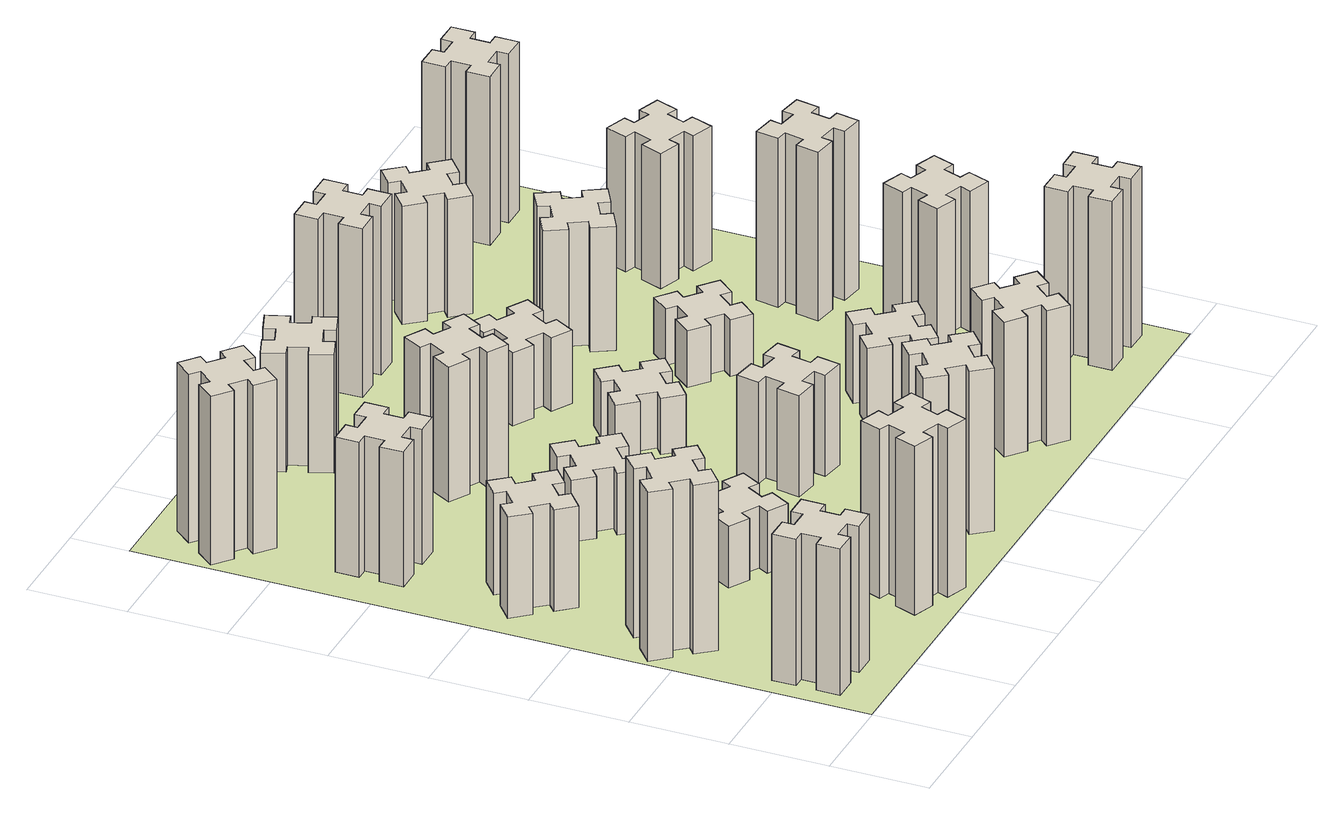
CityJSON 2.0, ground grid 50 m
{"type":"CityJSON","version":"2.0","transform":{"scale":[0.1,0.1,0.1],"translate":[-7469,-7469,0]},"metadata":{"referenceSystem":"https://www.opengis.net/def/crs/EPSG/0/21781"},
"CityObjects":{
"building1":{"type":"Building","attributes":{"class":"1000","function":"1000","usage":"1000","yearOfConstruction":2016,"roofType":"1000","measuredHeight":78,"storeysAboveGround":30,"storeysBelowGround":0},"geometry":[{"type":"Solid","lod":"1","boundaries":[[[[0,1,2,3,4,5,6,7,8,9,10,11,12,13,14,15,16,17,18,19]],[[17,16,20,21]],[[16,15,22,20]],[[15,14,23,22]],[[14,13,24,23]],[[13,12,25,24]],[[12,11,26,25]],[[11,10,27,26]],[[10,9,28,27]],[[9,8,29,28]],[[8,7,30,29]],[[7,6,31,30]],[[6,5,32,31]],[[5,4,33,32]],[[4,3,34,33]],[[3,2,35,34]],[[2,1,36,35]],[[1,0,37,36]],[[0,19,38,37]],[[19,18,39,38]],[[18,17,21,39]],[[24,25,26,27,28,29,30,31,32,33,34,35,36,37,38,39,21,20,22,23]]]]}]},
"building2":{"type":"Building","attributes":{"class":"1000","function":"1000","usage":"1000","yearOfConstruction":2016,"roofType":"1000","measuredHeight":90,"storeysAboveGround":30,"storeysBelowGround":0},"geometry":[{"type":"Solid","lod":"1","boundaries":[[[[40,41,42,43,44,45,46,47,48,49,50,51,52,53,54,55,56,57,58,59]],[[57,56,60,61]],[[56,55,62,60]],[[55,54,63,62]],[[54,53,64,63]],[[53,52,65,64]],[[52,51,66,65]],[[51,50,67,66]],[[50,49,68,67]],[[49,48,69,68]],[[48,47,70,69]],[[47,46,71,70]],[[46,45,72,71]],[[45,44,73,72]],[[44,43,74,73]],[[43,42,75,74]],[[42,41,76,75]],[[41,40,77,76]],[[40,59,78,77]],[[59,58,79,78]],[[58,57,61,79]],[[64,65,66,67,68,69,70,71,72,73,74,75,76,77,78,79,61,60,62,63]]]]}]},
"building3":{"type":"Building","attributes":{"class":"1000","function":"1000","usage":"1000","yearOfConstruction":2016,"roofType":"1000","measuredHeight":54,"storeysAboveGround":30,"storeysBelowGround":0},"geometry":[{"type":"Solid","lod":"1","boundaries":[[[[80,81,82,83,84,85,86,87,88,89,90,91,92,93,94,95,96,97,98,99]],[[97,96,100,101]],[[96,95,102,100]],[[95,94,103,102]],[[94,93,104,103]],[[93,92,105,104]],[[92,91,106,105]],[[91,90,107,106]],[[90,89,108,107]],[[89,88,109,108]],[[88,87,110,109]],[[87,86,111,110]],[[86,85,112,111]],[[85,84,113,112]],[[84,83,114,113]],[[83,82,115,114]],[[82,81,116,115]],[[81,80,117,116]],[[80,99,118,117]],[[99,98,119,118]],[[98,97,101,119]],[[104,105,106,107,108,109,110,111,112,113,114,115,116,117,118,119,101,100,102,103]]]]}]},
"building4":{"type":"Building","attributes":{"class":"1000","function":"1000","usage":"1000","yearOfConstruction":2016,"roofType":"1000","measuredHeight":72,"storeysAboveGround":30,"storeysBelowGround":0},"geometry":[{"type":"Solid","lod":"1","boundaries":[[[[120,121,122,123,124,125,126,127,128,129,130,131,132,133,134,135,136,137,138,139]],[[137,136,140,141]],[[136,135,142,140]],[[135,134,143,142]],[[134,133,144,143]],[[133,132,145,144]],[[132,131,146,145]],[[131,130,147,146]],[[130,129,148,147]],[[129,128,149,148]],[[128,127,150,149]],[[127,126,151,150]],[[126,125,152,151]],[[125,124,153,152]],[[124,123,154,153]],[[123,122,155,154]],[[122,121,156,155]],[[121,120,157,156]],[[120,139,158,157]],[[139,138,159,158]],[[138,137,141,159]],[[144,145,146,147,148,149,150,151,152,153,154,155,156,157,158,159,141,140,142,143]]]]}]},
"building5":{"type":"Building","attributes":{"class":"1000","function":"1000","usage":"1000","yearOfConstruction":2016,"roofType":"1000","measuredHeight":90,"storeysAboveGround":30,"storeysBelowGround":0},"geometry":[{"type":"Solid","lod":"1","boundaries":[[[[160,161,162,163,164,165,166,167,168,169,170,171,172,173,174,175,176,177,178,179]],[[177,176,180,181]],[[176,175,182,180]],[[175,174,183,182]],[[174,173,184,183]],[[173,172,185,184]],[[172,171,186,185]],[[171,170,187,186]],[[170,169,188,187]],[[169,168,189,188]],[[168,167,190,189]],[[167,166,191,190]],[[166,165,192,191]],[[165,164,193,192]],[[164,163,194,193]],[[163,162,195,194]],[[162,161,196,195]],[[161,160,197,196]],[[160,179,198,197]],[[179,178,199,198]],[[178,177,181,199]],[[184,185,186,187,188,189,190,191,192,193,194,195,196,197,198,199,181,180,182,183]]]]}]},
"building6":{"type":"Building","attributes":{"class":"1000","function":"1000","usage":"1000","yearOfConstruction":2016,"roofType":"1000","measuredHeight":90,"storeysAboveGround":30,"storeysBelowGround":0},"geometry":[{"type":"Solid","lod":"1","boundaries":[[[[200,201,202,203,204,205,206,207,208,209,210,211,212,213,214,215,216,217,218,219]],[[217,216,220,221]],[[216,215,222,220]],[[215,214,223,222]],[[214,213,224,223]],[[213,212,225,224]],[[212,211,226,225]],[[211,210,227,226]],[[210,209,228,227]],[[209,208,229,228]],[[208,207,230,229]],[[207,206,231,230]],[[206,205,232,231]],[[205,204,233,232]],[[204,203,234,233]],[[203,202,235,234]],[[202,201,236,235]],[[201,200,237,236]],[[200,219,238,237]],[[219,218,239,238]],[[218,217,221,239]],[[224,225,226,227,228,229,230,231,232,233,234,235,236,237,238,239,221,220,222,223]]]]}]},
"building7":{"type":"Building","attributes":{"class":"1000","function":"1000","usage":"1000","yearOfConstruction":2016,"roofType":"1000","measuredHeight":33,"storeysAboveGround":30,"storeysBelowGround":0},"geometry":[{"type":"Solid","lod":"1","boundaries":[[[[240,241,242,243,244,245,246,247,248,249,250,251,252,253,254,255,256,257,258,259]],[[257,256,260,261]],[[256,255,262,260]],[[255,254,263,262]],[[254,253,264,263]],[[253,252,265,264]],[[252,251,266,265]],[[251,250,267,266]],[[250,249,268,267]],[[249,248,269,268]],[[248,247,270,269]],[[247,246,271,270]],[[246,245,272,271]],[[245,244,273,272]],[[244,243,274,273]],[[243,242,275,274]],[[242,241,276,275]],[[241,240,277,276]],[[240,259,278,277]],[[259,258,279,278]],[[258,257,261,279]],[[264,265,266,267,268,269,270,271,272,273,274,275,276,277,278,279,261,260,262,263]]]]}]},
"building8":{"type":"Building","attributes":{"class":"1000","function":"1000","usage":"1000","yearOfConstruction":2016,"roofType":"1000","measuredHeight":33,"storeysAboveGround":30,"storeysBelowGround":0},"geometry":[{"type":"Solid","lod":"1","boundaries":[[[[280,281,282,283,284,285,286,287,288,289,290,291,292,293,294,295,296,297,298,299]],[[297,296,300,301]],[[296,295,302,300]],[[295,294,303,302]],[[294,293,304,303]],[[293,292,305,304]],[[292,291,306,305]],[[291,290,307,306]],[[290,289,308,307]],[[289,288,309,308]],[[288,287,310,309]],[[287,286,311,310]],[[286,285,312,311]],[[285,284,313,312]],[[284,283,314,313]],[[283,282,315,314]],[[282,281,316,315]],[[281,280,317,316]],[[280,299,318,317]],[[299,298,319,318]],[[298,297,301,319]],[[304,305,306,307,308,309,310,311,312,313,314,315,316,317,318,319,301,300,302,303]]]]}]},
"building9":{"type":"Building","attributes":{"class":"1000","function":"1000","usage":"1000","yearOfConstruction":2016,"roofType":"1000","measuredHeight":87,"storeysAboveGround":30,"storeysBelowGround":0},"geometry":[{"type":"Solid","lod":"1","boundaries":[[[[320,321,322,323,324,325,326,327,328,329,330,331,332,333,334,335,336,337,338,339]],[[337,336,340,341]],[[336,335,342,340]],[[335,334,343,342]],[[334,333,344,343]],[[333,332,345,344]],[[332,331,346,345]],[[331,330,347,346]],[[330,329,348,347]],[[329,328,349,348]],[[328,327,350,349]],[[327,326,351,350]],[[326,325,352,351]],[[325,324,353,352]],[[324,323,354,353]],[[323,322,355,354]],[[322,321,356,355]],[[321,320,357,356]],[[320,339,358,357]],[[339,338,359,358]],[[338,337,341,359]],[[344,345,346,347,348,349,350,351,352,353,354,355,356,357,358,359,341,340,342,343]]]]}]},
"building10":{"type":"Building","attributes":{"class":"1000","function":"1000","usage":"1000","yearOfConstruction":2016,"roofType":"1000","measuredHeight":72,"storeysAboveGround":30,"storeysBelowGround":0},"geometry":[{"type":"Solid","lod":"1","boundaries":[[[[360,361,362,363,364,365,366,367,368,369,370,371,372,373,374,375,376,377,378,379]],[[377,376,380,381]],[[376,375,382,380]],[[375,374,383,382]],[[374,373,384,383]],[[373,372,385,384]],[[372,371,386,385]],[[371,370,387,386]],[[370,369,388,387]],[[369,368,389,388]],[[368,367,390,389]],[[367,366,391,390]],[[366,365,392,391]],[[365,364,393,392]],[[364,363,394,393]],[[363,362,395,394]],[[362,361,396,395]],[[361,360,397,396]],[[360,379,398,397]],[[379,378,399,398]],[[378,377,381,399]],[[384,385,386,387,388,389,390,391,392,393,394,395,396,397,398,399,381,380,382,383]]]]}]},
"building11":{"type":"Building","attributes":{"class":"1000","function":"1000","usage":"1000","yearOfConstruction":2016,"roofType":"1000","measuredHeight":63,"storeysAboveGround":30,"storeysBelowGround":0},"geometry":[{"type":"Solid","lod":"1","boundaries":[[[[400,401,402,403,404,405,406,407,408,409,410,411,412,413,414,415,416,417,418,419]],[[417,416,420,421]],[[416,415,422,420]],[[415,414,423,422]],[[414,413,424,423]],[[413,412,425,424]],[[412,411,426,425]],[[411,410,427,426]],[[410,409,428,427]],[[409,408,429,428]],[[408,407,430,429]],[[407,406,431,430]],[[406,405,432,431]],[[405,404,433,432]],[[404,403,434,433]],[[403,402,435,434]],[[402,401,436,435]],[[401,400,437,436]],[[400,419,438,437]],[[419,418,439,438]],[[418,417,421,439]],[[424,425,426,427,428,429,430,431,432,433,434,435,436,437,438,439,421,420,422,423]]]]}]},
"building12":{"type":"Building","attributes":{"class":"1000","function":"1000","usage":"1000","yearOfConstruction":2016,"roofType":"1000","measuredHeight":54,"storeysAboveGround":30,"storeysBelowGround":0},"geometry":[{"type":"Solid","lod":"1","boundaries":[[[[440,441,442,443,444,445,446,447,448,449,450,451,452,453,454,455,456,457,458,459]],[[457,456,460,461]],[[456,455,462,460]],[[455,454,463,462]],[[454,453,464,463]],[[453,452,465,464]],[[452,451,466,465]],[[451,450,467,466]],[[450,449,468,467]],[[449,448,469,468]],[[448,447,470,469]],[[447,446,471,470]],[[446,445,472,471]],[[445,444,473,472]],[[444,443,474,473]],[[443,442,475,474]],[[442,441,476,475]],[[441,440,477,476]],[[440,459,478,477]],[[459,458,479,478]],[[458,457,461,479]],[[464,465,466,467,468,469,470,471,472,473,474,475,476,477,478,479,461,460,462,463]]]]}]},
"building13":{"type":"Building","attributes":{"class":"1000","function":"1000","usage":"1000","yearOfConstruction":2016,"roofType":"1000","measuredHeight":30,"storeysAboveGround":30,"storeysBelowGround":0},"geometry":[{"type":"Solid","lod":"1","boundaries":[[[[480,481,482,483,484,485,486,487,488,489,490,491,492,493,494,495,496,497,498,499]],[[497,496,500,501]],[[496,495,502,500]],[[495,494,503,502]],[[494,493,504,503]],[[493,492,505,504]],[[492,491,506,505]],[[491,490,507,506]],[[490,489,508,507]],[[489,488,509,508]],[[488,487,510,509]],[[487,486,511,510]],[[486,485,512,511]],[[485,484,513,512]],[[484,483,514,513]],[[483,482,515,514]],[[482,481,516,515]],[[481,480,517,516]],[[480,499,518,517]],[[499,498,519,518]],[[498,497,501,519]],[[504,505,506,507,508,509,510,511,512,513,514,515,516,517,518,519,501,500,502,503]]]]}]},
"building14":{"type":"Building","attributes":{"class":"1000","function":"1000","usage":"1000","yearOfConstruction":2016,"roofType":"1000","measuredHeight":72,"storeysAboveGround":30,"storeysBelowGround":0},"geometry":[{"type":"Solid","lod":"1","boundaries":[[[[520,521,522,523,524,525,526,527,528,529,530,531,532,533,534,535,536,537,538,539]],[[537,536,540,541]],[[536,535,542,540]],[[535,534,543,542]],[[534,533,544,543]],[[533,532,545,544]],[[532,531,546,545]],[[531,530,547,546]],[[530,529,548,547]],[[529,528,549,548]],[[528,527,550,549]],[[527,526,551,550]],[[526,525,552,551]],[[525,524,553,552]],[[524,523,554,553]],[[523,522,555,554]],[[522,521,556,555]],[[521,520,557,556]],[[520,539,558,557]],[[539,538,559,558]],[[538,537,541,559]],[[544,545,546,547,548,549,550,551,552,553,554,555,556,557,558,559,541,540,542,543]]]]}]},
"building15":{"type":"Building","attributes":{"class":"1000","function":"1000","usage":"1000","yearOfConstruction":2016,"roofType":"1000","measuredHeight":39,"storeysAboveGround":30,"storeysBelowGround":0},"geometry":[{"type":"Solid","lod":"1","boundaries":[[[[560,561,562,563,564,565,566,567,568,569,570,571,572,573,574,575,576,577,578,579]],[[577,576,580,581]],[[576,575,582,580]],[[575,574,583,582]],[[574,573,584,583]],[[573,572,585,584]],[[572,571,586,585]],[[571,570,587,586]],[[570,569,588,587]],[[569,568,589,588]],[[568,567,590,589]],[[567,566,591,590]],[[566,565,592,591]],[[565,564,593,592]],[[564,563,594,593]],[[563,562,595,594]],[[562,561,596,595]],[[561,560,597,596]],[[560,579,598,597]],[[579,578,599,598]],[[578,577,581,599]],[[584,585,586,587,588,589,590,591,592,593,594,595,596,597,598,599,581,580,582,583]]]]}]},
"building16":{"type":"Building","attributes":{"class":"1000","function":"1000","usage":"1000","yearOfConstruction":2016,"roofType":"1000","measuredHeight":90,"storeysAboveGround":30,"storeysBelowGround":0},"geometry":[{"type":"Solid","lod":"1","boundaries":[[[[600,601,602,603,604,605,606,607,608,609,610,611,612,613,614,615,616,617,618,619]],[[617,616,620,621]],[[616,615,622,620]],[[615,614,623,622]],[[614,613,624,623]],[[613,612,625,624]],[[612,611,626,625]],[[611,610,627,626]],[[610,609,628,627]],[[609,608,629,628]],[[608,607,630,629]],[[607,606,631,630]],[[606,605,632,631]],[[605,604,633,632]],[[604,603,634,633]],[[603,602,635,634]],[[602,601,636,635]],[[601,600,637,636]],[[600,619,638,637]],[[619,618,639,638]],[[618,617,621,639]],[[624,625,626,627,628,629,630,631,632,633,634,635,636,637,638,639,621,620,622,623]]]]}]},
"building17":{"type":"Building","attributes":{"class":"1000","function":"1000","usage":"1000","yearOfConstruction":2016,"roofType":"1000","measuredHeight":42,"storeysAboveGround":30,"storeysBelowGround":0},"geometry":[{"type":"Solid","lod":"1","boundaries":[[[[640,641,642,643,644,645,646,647,648,649,650,651,652,653,654,655,656,657,658,659]],[[657,656,660,661]],[[656,655,662,660]],[[655,654,663,662]],[[654,653,664,663]],[[653,652,665,664]],[[652,651,666,665]],[[651,650,667,666]],[[650,649,668,667]],[[649,648,669,668]],[[648,647,670,669]],[[647,646,671,670]],[[646,645,672,671]],[[645,644,673,672]],[[644,643,674,673]],[[643,642,675,674]],[[642,641,676,675]],[[641,640,677,676]],[[640,659,678,677]],[[659,658,679,678]],[[658,657,661,679]],[[664,665,666,667,668,669,670,671,672,673,674,675,676,677,678,679,661,660,662,663]]]]}]},
"building18":{"type":"Building","attributes":{"class":"1000","function":"1000","usage":"1000","yearOfConstruction":2016,"roofType":"1000","measuredHeight":30,"storeysAboveGround":30,"storeysBelowGround":0},"geometry":[{"type":"Solid","lod":"1","boundaries":[[[[680,681,682,683,684,685,686,687,688,689,690,691,692,693,694,695,696,697,698,699]],[[697,696,700,701]],[[696,695,702,700]],[[695,694,703,702]],[[694,693,704,703]],[[693,692,705,704]],[[692,691,706,705]],[[691,690,707,706]],[[690,689,708,707]],[[689,688,709,708]],[[688,687,710,709]],[[687,686,711,710]],[[686,685,712,711]],[[685,684,713,712]],[[684,683,714,713]],[[683,682,715,714]],[[682,681,716,715]],[[681,680,717,716]],[[680,699,718,717]],[[699,698,719,718]],[[698,697,701,719]],[[704,705,706,707,708,709,710,711,712,713,714,715,716,717,718,719,701,700,702,703]]]]}]},
"building19":{"type":"Building","attributes":{"class":"1000","function":"1000","usage":"1000","yearOfConstruction":2016,"roofType":"1000","measuredHeight":66,"storeysAboveGround":30,"storeysBelowGround":0},"geometry":[{"type":"Solid","lod":"1","boundaries":[[[[720,721,722,723,724,725,726,727,728,729,730,731,732,733,734,735,736,737,738,739]],[[737,736,740,741]],[[736,735,742,740]],[[735,734,743,742]],[[734,733,744,743]],[[733,732,745,744]],[[732,731,746,745]],[[731,730,747,746]],[[730,729,748,747]],[[729,728,749,748]],[[728,727,750,749]],[[727,726,751,750]],[[726,725,752,751]],[[725,724,753,752]],[[724,723,754,753]],[[723,722,755,754]],[[722,721,756,755]],[[721,720,757,756]],[[720,739,758,757]],[[739,738,759,758]],[[738,737,741,759]],[[744,745,746,747,748,749,750,751,752,753,754,755,756,757,758,759,741,740,742,743]]]]}]},
"building20":{"type":"Building","attributes":{"class":"1000","function":"1000","usage":"1000","yearOfConstruction":2016,"roofType":"1000","measuredHeight":90,"storeysAboveGround":30,"storeysBelowGround":0},"geometry":[{"type":"Solid","lod":"1","boundaries":[[[[760,761,762,763,764,765,766,767,768,769,770,771,772,773,774,775,776,777,778,779]],[[777,776,780,781]],[[776,775,782,780]],[[775,774,783,782]],[[774,773,784,783]],[[773,772,785,784]],[[772,771,786,785]],[[771,770,787,786]],[[770,769,788,787]],[[769,768,789,788]],[[768,767,790,789]],[[767,766,791,790]],[[766,765,792,791]],[[765,764,793,792]],[[764,763,794,793]],[[763,762,795,794]],[[762,761,796,795]],[[761,760,797,796]],[[760,779,798,797]],[[779,778,799,798]],[[778,777,781,799]],[[784,785,786,787,788,789,790,791,792,793,794,795,796,797,798,799,781,780,782,783]]]]}]},
"building21":{"type":"Building","attributes":{"class":"1000","function":"1000","usage":"1000","yearOfConstruction":2016,"roofType":"1000","measuredHeight":63,"storeysAboveGround":30,"storeysBelowGround":0},"geometry":[{"type":"Solid","lod":"1","boundaries":[[[[800,801,802,803,804,805,806,807,808,809,810,811,812,813,814,815,816,817,818,819]],[[817,816,820,821]],[[816,815,822,820]],[[815,814,823,822]],[[814,813,824,823]],[[813,812,825,824]],[[812,811,826,825]],[[811,810,827,826]],[[810,809,828,827]],[[809,808,829,828]],[[808,807,830,829]],[[807,806,831,830]],[[806,805,832,831]],[[805,804,833,832]],[[804,803,834,833]],[[803,802,835,834]],[[802,801,836,835]],[[801,800,837,836]],[[800,819,838,837]],[[819,818,839,838]],[[818,817,821,839]],[[824,825,826,827,828,829,830,831,832,833,834,835,836,837,838,839,821,820,822,823]]]]}]},
"building22":{"type":"Building","attributes":{"class":"1000","function":"1000","usage":"1000","yearOfConstruction":2016,"roofType":"1000","measuredHeight":75,"storeysAboveGround":30,"storeysBelowGround":0},"geometry":[{"type":"Solid","lod":"1","boundaries":[[[[840,841,842,843,844,845,846,847,848,849,850,851,852,853,854,855,856,857,858,859]],[[857,856,860,861]],[[856,855,862,860]],[[855,854,863,862]],[[854,853,864,863]],[[853,852,865,864]],[[852,851,866,865]],[[851,850,867,866]],[[850,849,868,867]],[[849,848,869,868]],[[848,847,870,869]],[[847,846,871,870]],[[846,845,872,871]],[[845,844,873,872]],[[844,843,874,873]],[[843,842,875,874]],[[842,841,876,875]],[[841,840,877,876]],[[840,859,878,877]],[[859,858,879,878]],[[858,857,861,879]],[[864,865,866,867,868,869,870,871,872,873,874,875,876,877,878,879,861,860,862,863]]]]}]},
"building23":{"type":"Building","attributes":{"class":"1000","function":"1000","usage":"1000","yearOfConstruction":2016,"roofType":"1000","measuredHeight":90,"storeysAboveGround":30,"storeysBelowGround":0},"geometry":[{"type":"Solid","lod":"1","boundaries":[[[[880,881,882,883,884,885,886,887,888,889,890,891,892,893,894,895,896,897,898,899]],[[897,896,900,901]],[[896,895,902,900]],[[895,894,903,902]],[[894,893,904,903]],[[893,892,905,904]],[[892,891,906,905]],[[891,890,907,906]],[[890,889,908,907]],[[889,888,909,908]],[[888,887,910,909]],[[887,886,911,910]],[[886,885,912,911]],[[885,884,913,912]],[[884,883,914,913]],[[883,882,915,914]],[[882,881,916,915]],[[881,880,917,916]],[[880,899,918,917]],[[899,898,919,918]],[[898,897,901,919]],[[904,905,906,907,908,909,910,911,912,913,914,915,916,917,918,919,901,900,902,903]]]]}]},
"building24":{"type":"Building","attributes":{"class":"1000","function":"1000","usage":"1000","yearOfConstruction":2016,"roofType":"1000","measuredHeight":72,"storeysAboveGround":30,"storeysBelowGround":0},"geometry":[{"type":"Solid","lod":"1","boundaries":[[[[920,921,922,923,924,925,926,927,928,929,930,931,932,933,934,935,936,937,938,939]],[[937,936,940,941]],[[936,935,942,940]],[[935,934,943,942]],[[934,933,944,943]],[[933,932,945,944]],[[932,931,946,945]],[[931,930,947,946]],[[930,929,948,947]],[[929,928,949,948]],[[928,927,950,949]],[[927,926,951,950]],[[926,925,952,951]],[[925,924,953,952]],[[924,923,954,953]],[[923,922,955,954]],[[922,921,956,955]],[[921,920,957,956]],[[920,939,958,957]],[[939,938,959,958]],[[938,937,941,959]],[[944,945,946,947,948,949,950,951,952,953,954,955,956,957,958,959,941,940,942,943]]]]}]},
"building25":{"type":"Building","attributes":{"class":"1000","function":"1000","usage":"1000","yearOfConstruction":2016,"roofType":"1000","measuredHeight":90,"storeysAboveGround":30,"storeysBelowGround":0},"geometry":[{"type":"Solid","lod":"1","boundaries":[[[[960,961,962,963,964,965,966,967,968,969,970,971,972,973,974,975,976,977,978,979]],[[977,976,980,981]],[[976,975,982,980]],[[975,974,983,982]],[[974,973,984,983]],[[973,972,985,984]],[[972,971,986,985]],[[971,970,987,986]],[[970,969,988,987]],[[969,968,989,988]],[[968,967,990,989]],[[967,966,991,990]],[[966,965,992,991]],[[965,964,993,992]],[[964,963,994,993]],[[963,962,995,994]],[[962,961,996,995]],[[961,960,997,996]],[[960,979,998,997]],[[979,978,999,998]],[[978,977,981,999]],[[984,985,986,987,988,989,990,991,992,993,994,995,996,997,998,999,981,980,982,983]]]]}]},
"landuse1":{"type":"LandUse","attributes":{"name":"plot1","function":"1010"},"geometry":[{"type":"MultiSurface","lod":"1","boundaries":[[[1000,1001,1002,1003]]]}]}
},
"vertices":[
[165,425,0],[165,325,0],[105,325,0],[105,205,0],[225,205,0],[225,265,0],[325,265,0],[325,205,0],[445,205,0],[445,325,0],[385,325,0],[385,425,0],[445,425,0],[445,545,0],[325,545,0],[325,485,0],[225,485,0],[225,545,0],[105,545,0],[105,425,0],[225,485,780],[225,545,780],[325,485,780],[325,545,780],[445,545,780],[445,425,780],[385,425,780],[385,325,780],[445,325,780],[445,205,780],[325,205,780],[325,265,780],[225,265,780],[225,205,780],[105,205,780],[105,325,780],[165,325,780],[165,425,780],[105,425,780],[105,545,780],
[392,1148,0],[327,1224,0],[373,1263,0],[296,1355,0],[204,1278,0],[243,1232,0],[166,1167,0],[128,1213,0],[36,1136,0],[113,1044,0],[159,1083,0],[223,1006,0],[177,968,0],[254,876,0],[346,953,0],[308,999,0],[384,1063,0],[423,1017,0],[515,1094,0],[438,1186,0],[384,1063,900],[423,1017,900],[308,999,900],[346,953,900],[254,876,900],[177,968,900],[223,1006,900],[159,1083,900],[113,1044,900],[36,1136,900],[128,1213,900],[166,1167,900],[243,1232,900],[204,1278,900],[296,1355,900],[373,1263,900],[327,1224,900],[392,1148,900],[438,1186,900],[515,1094,900],
[408,1739,0],[484,1803,0],[523,1757,0],[615,1834,0],[538,1926,0],[492,1888,0],[427,1964,0],[473,2003,0],[396,2095,0],[304,2018,0],[343,1972,0],[266,1907,0],[228,1953,0],[136,1876,0],[213,1784,0],[259,1823,0],[323,1746,0],[277,1708,0],[354,1616,0],[446,1693,0],[323,1746,540],[277,1708,540],[259,1823,540],[213,1784,540],[136,1876,540],[228,1953,540],[266,1907,540],[343,1972,540],[304,2018,540],[396,2095,540],[473,2003,540],[427,1964,540],[492,1888,540],[538,1926,540],[615,1834,540],[523,1757,540],[484,1803,540],[408,1739,540],[446,1693,540],[354,1616,540],
[485,2545,0],[485,2645,0],[545,2645,0],[545,2765,0],[425,2765,0],[425,2705,0],[325,2705,0],[325,2765,0],[205,2765,0],[205,2645,0],[265,2645,0],[265,2545,0],[205,2545,0],[205,2425,0],[325,2425,0],[325,2485,0],[425,2485,0],[425,2425,0],[545,2425,0],[545,2545,0],[425,2485,720],[425,2425,720],[325,2485,720],[325,2425,720],[205,2425,720],[205,2545,720],[265,2545,720],[265,2645,720],[205,2645,720],[205,2765,720],[325,2765,720],[325,2705,720],[425,2705,720],[425,2765,720],[545,2765,720],[545,2645,720],[485,2645,720],[485,2545,720],[545,2545,720],[545,2425,720],
[1029,360,0],[995,266,0],[939,287,0],[897,174,0],[1010,133,0],[1031,189,0],[1125,155,0],[1104,99,0],[1217,57,0],[1258,170,0],[1202,191,0],[1236,285,0],[1292,264,0],[1333,377,0],[1220,418,0],[1200,362,0],[1106,396,0],[1127,452,0],[1014,493,0],[973,380,0],[1106,396,900],[1127,452,900],[1200,362,900],[1220,418,900],[1333,377,900],[1292,264,900],[1236,285,900],[1202,191,900],[1258,170,900],[1217,57,900],[1104,99,900],[1125,155,900],[1031,189,900],[1010,133,900],[897,174,900],[939,287,900],[995,266,900],[1029,360,900],[973,380,900],[1014,493,900],
[384,3387,0],[308,3452,0],[346,3498,0],[254,3575,0],[177,3483,0],[223,3444,0],[159,3368,0],[113,3406,0],[36,3314,0],[128,3237,0],[166,3283,0],[243,3219,0],[204,3173,0],[296,3096,0],[373,3188,0],[327,3226,0],[392,3303,0],[438,3264,0],[515,3356,0],[423,3433,0],[392,3303,900],[438,3264,900],[327,3226,900],[373,3188,900],[296,3096,900],[204,3173,900],[243,3219,900],[166,3283,900],[128,3237,900],[36,3314,900],[113,3406,900],[159,3368,900],[223,3444,900],[177,3483,900],[254,3575,900],[346,3498,900],[308,3452,900],[384,3387,900],[423,3433,900],[515,3356,900],
[1086,1017,0],[1136,1104,0],[1188,1074,0],[1248,1178,0],[1144,1238,0],[1114,1186,0],[1027,1236,0],[1057,1288,0],[953,1348,0],[893,1244,0],[945,1214,0],[895,1127,0],[843,1157,0],[783,1053,0],[887,993,0],[917,1045,0],[1004,995,0],[974,943,0],[1078,883,0],[1138,987,0],[1004,995,330],[974,943,330],[917,1045,330],[887,993,330],[783,1053,330],[843,1157,330],[895,1127,330],[945,1214,330],[893,1244,330],[953,1348,330],[1057,1288,330],[1027,1236,330],[1114,1186,330],[1144,1238,330],[1248,1178,330],[1188,1074,330],[1136,1104,330],[1086,1017,330],[1138,987,330],[1078,883,330],
[1083,1972,0],[1006,1907,0],[968,1953,0],[876,1876,0],[953,1784,0],[999,1823,0],[1063,1746,0],[1017,1708,0],[1094,1616,0],[1186,1693,0],[1148,1739,0],[1224,1803,0],[1263,1757,0],[1355,1834,0],[1278,1926,0],[1232,1888,0],[1167,1964,0],[1213,2003,0],[1136,2095,0],[1044,2018,0],[1167,1964,330],[1213,2003,330],[1232,1888,330],[1278,1926,330],[1355,1834,330],[1263,1757,330],[1224,1803,330],[1148,1739,330],[1186,1693,330],[1094,1616,330],[1017,1708,330],[1063,1746,330],[999,1823,330],[953,1784,330],[876,1876,330],[968,1953,330],[1006,1907,330],[1083,1972,330],[1044,2018,330],[1136,2095,330],
[1639,343,0],[1703,266,0],[1657,228,0],[1734,136,0],[1826,213,0],[1788,259,0],[1864,323,0],[1903,277,0],[1995,354,0],[1918,446,0],[1872,408,0],[1807,484,0],[1853,523,0],[1776,615,0],[1684,538,0],[1723,492,0],[1646,427,0],[1608,473,0],[1516,396,0],[1593,304,0],[1646,427,870],[1608,473,870],[1723,492,870],[1684,538,870],[1776,615,870],[1853,523,870],[1807,484,870],[1872,408,870],[1918,446,870],[1995,354,870],[1903,277,870],[1864,323,870],[1788,259,870],[1826,213,870],[1734,136,870],[1657,228,870],[1703,266,870],[1639,343,870],[1593,304,870],[1516,396,870],
[1314,2666,0],[1227,2716,0],[1257,2768,0],[1153,2828,0],[1093,2724,0],[1145,2694,0],[1095,2607,0],[1043,2637,0],[983,2533,0],[1087,2473,0],[1117,2525,0],[1204,2475,0],[1174,2423,0],[1278,2363,0],[1338,2467,0],[1286,2497,0],[1336,2584,0],[1388,2554,0],[1448,2658,0],[1344,2718,0],[1336,2584,720],[1388,2554,720],[1286,2497,720],[1338,2467,720],[1278,2363,720],[1174,2423,720],[1204,2475,720],[1117,2525,720],[1087,2473,720],[983,2533,720],[1043,2637,720],[1095,2607,720],[1145,2694,720],[1093,2724,720],[1153,2828,720],[1257,2768,720],[1227,2716,720],[1314,2666,720],[1344,2718,720],[1448,2658,720],
[1125,3456,0],[1031,3422,0],[1010,3478,0],[897,3437,0],[939,3324,0],[995,3345,0],[1029,3251,0],[973,3230,0],[1014,3117,0],[1127,3159,0],[1106,3215,0],[1200,3249,0],[1220,3193,0],[1333,3234,0],[1292,3347,0],[1236,3326,0],[1202,3420,0],[1258,3440,0],[1217,3553,0],[1104,3512,0],[1202,3420,630],[1258,3440,630],[1236,3326,630],[1292,3347,630],[1333,3234,630],[1220,3193,630],[1200,3249,630],[1106,3215,630],[1127,3159,630],[1014,3117,630],[973,3230,630],[1029,3251,630],[995,3345,630],[939,3324,630],[897,3437,630],[1010,3478,630],[1031,3422,630],[1125,3456,630],[1104,3512,630],[1217,3553,630],
[1955,1147,0],[1972,1245,0],[2031,1235,0],[2052,1353,0],[1934,1374,0],[1924,1315,0],[1825,1332,0],[1836,1391,0],[1717,1412,0],[1697,1294,0],[1756,1284,0],[1738,1185,0],[1679,1196,0],[1658,1077,0],[1777,1057,0],[1787,1116,0],[1885,1098,0],[1875,1039,0],[1993,1018,0],[2014,1137,0],[1885,1098,540],[1875,1039,540],[1787,1116,540],[1777,1057,540],[1658,1077,540],[1679,1196,540],[1738,1185,540],[1756,1284,540],[1697,1294,540],[1717,1412,540],[1836,1391,540],[1825,1332,540],[1924,1315,540],[1934,1374,540],[2052,1353,540],[2031,1235,540],[1972,1245,540],[1955,1147,540],[2014,1137,540],[1993,1018,540],
[1972,1988,0],[1907,2064,0],[1953,2103,0],[1876,2195,0],[1784,2118,0],[1823,2072,0],[1746,2007,0],[1708,2053,0],[1616,1976,0],[1693,1884,0],[1739,1923,0],[1803,1846,0],[1757,1808,0],[1834,1716,0],[1926,1793,0],[1888,1839,0],[1964,1903,0],[2003,1857,0],[2095,1934,0],[2018,2026,0],[1964,1903,300],[2003,1857,300],[1888,1839,300],[1926,1793,300],[1834,1716,300],[1757,1808,300],[1803,1846,300],[1739,1923,300],[1693,1884,300],[1616,1976,300],[1708,2053,300],[1746,2007,300],[1823,2072,300],[1784,2118,300],[1876,2195,300],[1953,2103,300],[1907,2064,300],[1972,1988,300],[2018,2026,300],[2095,1934,300],
[2486,323,0],[2563,259,0],[2524,213,0],[2616,136,0],[2693,228,0],[2647,266,0],[2712,343,0],[2758,304,0],[2835,396,0],[2743,473,0],[2704,427,0],[2628,492,0],[2666,538,0],[2574,615,0],[2497,523,0],[2543,484,0],[2479,408,0],[2433,446,0],[2356,354,0],[2448,277,0],[2479,408,720],[2433,446,720],[2543,484,720],[2497,523,720],[2574,615,720],[2666,538,720],[2628,492,720],[2704,427,720],[2743,473,720],[2835,396,720],[2758,304,720],[2712,343,720],[2647,266,720],[2693,228,720],[2616,136,720],[2524,213,720],[2563,259,720],[2486,323,720],[2448,277,720],[2356,354,720],
[2026,2497,0],[2076,2584,0],[2128,2554,0],[2188,2658,0],[2084,2718,0],[2054,2666,0],[1967,2716,0],[1997,2768,0],[1893,2828,0],[1833,2724,0],[1885,2694,0],[1835,2607,0],[1783,2637,0],[1723,2533,0],[1827,2473,0],[1857,2525,0],[1944,2475,0],[1914,2423,0],[2018,2363,0],[2078,2467,0],[1944,2475,390],[1914,2423,390],[1857,2525,390],[1827,2473,390],[1723,2533,390],[1783,2637,390],[1835,2607,390],[1885,2694,390],[1833,2724,390],[1893,2828,390],[1997,2768,390],[1967,2716,390],[2054,2666,390],[2084,2718,390],[2188,2658,390],[2128,2554,390],[2076,2584,390],[2026,2497,390],[2078,2467,390],[2018,2363,390],
[1965,3385,0],[1965,3485,0],[2025,3485,0],[2025,3605,0],[1905,3605,0],[1905,3545,0],[1805,3545,0],[1805,3605,0],[1685,3605,0],[1685,3485,0],[1745,3485,0],[1745,3385,0],[1685,3385,0],[1685,3265,0],[1805,3265,0],[1805,3325,0],[1905,3325,0],[1905,3265,0],[2025,3265,0],[2025,3385,0],[1905,3325,900],[1905,3265,900],[1805,3325,900],[1805,3265,900],[1685,3265,900],[1685,3385,900],[1745,3385,900],[1745,3485,900],[1685,3485,900],[1685,3605,900],[1805,3605,900],[1805,3545,900],[1905,3545,900],[1905,3605,900],[2025,3605,900],[2025,3485,900],[1965,3485,900],[1965,3385,900],[2025,3385,900],[2025,3265,900],
[2563,1132,0],[2486,1067,0],[2448,1113,0],[2356,1036,0],[2433,944,0],[2479,983,0],[2543,906,0],[2497,868,0],[2574,776,0],[2666,853,0],[2628,899,0],[2704,963,0],[2743,917,0],[2835,994,0],[2758,1086,0],[2712,1048,0],[2647,1124,0],[2693,1163,0],[2616,1255,0],[2524,1178,0],[2647,1124,420],[2693,1163,420],[2712,1048,420],[2758,1086,420],[2835,994,420],[2743,917,420],[2704,963,420],[2628,899,420],[2666,853,420],[2574,776,420],[2497,868,420],[2543,906,420],[2479,983,420],[2433,944,420],[2356,1036,420],[2448,1113,420],[2486,1067,420],[2563,1132,420],[2524,1178,420],[2616,1255,420],
[2704,2007,0],[2628,2072,0],[2666,2118,0],[2574,2195,0],[2497,2103,0],[2543,2064,0],[2479,1988,0],[2433,2026,0],[2356,1934,0],[2448,1857,0],[2486,1903,0],[2563,1839,0],[2524,1793,0],[2616,1716,0],[2693,1808,0],[2647,1846,0],[2712,1923,0],[2758,1884,0],[2835,1976,0],[2743,2053,0],[2712,1923,300],[2758,1884,300],[2647,1846,300],[2693,1808,300],[2616,1716,300],[2524,1793,300],[2563,1839,300],[2486,1903,300],[2448,1857,300],[2356,1934,300],[2433,2026,300],[2479,1988,300],[2543,2064,300],[2497,2103,300],[2574,2195,300],[2666,2118,300],[2628,2072,300],[2704,2007,300],[2743,2053,300],[2835,1976,300],
[2475,2584,0],[2525,2497,0],[2473,2467,0],[2533,2363,0],[2637,2423,0],[2607,2475,0],[2694,2525,0],[2724,2473,0],[2828,2533,0],[2768,2637,0],[2716,2607,0],[2666,2694,0],[2718,2724,0],[2658,2828,0],[2554,2768,0],[2584,2716,0],[2497,2666,0],[2467,2718,0],[2363,2658,0],[2423,2554,0],[2497,2666,660],[2467,2718,660],[2584,2716,660],[2554,2768,660],[2658,2828,660],[2718,2724,660],[2666,2694,660],[2716,2607,660],[2768,2637,660],[2828,2533,660],[2724,2473,660],[2694,2525,660],[2607,2475,660],[2637,2423,660],[2533,2363,660],[2473,2467,660],[2525,2497,660],[2475,2584,660],[2423,2554,660],[2363,2658,660],
[3485,485,0],[3385,485,0],[3385,545,0],[3265,545,0],[3265,425,0],[3325,425,0],[3325,325,0],[3265,325,0],[3265,205,0],[3385,205,0],[3385,265,0],[3485,265,0],[3485,205,0],[3605,205,0],[3605,325,0],[3545,325,0],[3545,425,0],[3605,425,0],[3605,545,0],[3485,545,0],[3545,425,900],[3605,425,900],[3545,325,900],[3605,325,900],[3605,205,900],[3485,205,900],[3485,265,900],[3385,265,900],[3385,205,900],[3265,205,900],[3265,325,900],[3325,325,900],[3325,425,900],[3265,425,900],[3265,545,900],[3385,545,900],[3385,485,900],[3485,485,900],[3485,545,900],[3605,545,900],
[2712,3368,0],[2647,3444,0],[2693,3483,0],[2616,3575,0],[2524,3498,0],[2563,3452,0],[2486,3387,0],[2448,3433,0],[2356,3356,0],[2433,3264,0],[2479,3303,0],[2543,3226,0],[2497,3188,0],[2574,3096,0],[2666,3173,0],[2628,3219,0],[2704,3283,0],[2743,3237,0],[2835,3314,0],[2758,3406,0],[2704,3283,630],[2743,3237,630],[2628,3219,630],[2666,3173,630],[2574,3096,630],[2497,3188,630],[2543,3226,630],[2479,3303,630],[2433,3264,630],[2356,3356,630],[2448,3433,630],[2486,3387,630],[2563,3452,630],[2524,3498,630],[2616,3575,630],[2693,3483,630],[2647,3444,630],[2712,3368,630],[2758,3406,630],[2835,3314,630],
[3251,1029,0],[3345,995,0],[3324,939,0],[3437,897,0],[3478,1010,0],[3422,1031,0],[3456,1125,0],[3512,1104,0],[3553,1217,0],[3440,1258,0],[3420,1202,0],[3326,1236,0],[3347,1292,0],[3234,1333,0],[3193,1220,0],[3249,1200,0],[3215,1106,0],[3159,1127,0],[3117,1014,0],[3230,973,0],[3215,1106,750],[3159,1127,750],[3249,1200,750],[3193,1220,750],[3234,1333,750],[3347,1292,750],[3326,1236,750],[3420,1202,750],[3440,1258,750],[3553,1217,750],[3512,1104,750],[3456,1125,750],[3422,1031,750],[3478,1010,750],[3437,897,750],[3324,939,750],[3345,995,750],[3251,1029,750],[3230,973,750],[3117,1014,750],
[3267,1656,0],[3365,1638,0],[3355,1579,0],[3473,1558,0],[3494,1677,0],[3435,1687,0],[3452,1785,0],[3511,1775,0],[3532,1893,0],[3414,1914,0],[3404,1855,0],[3305,1872,0],[3316,1931,0],[3197,1952,0],[3177,1834,0],[3236,1824,0],[3218,1725,0],[3159,1736,0],[3138,1617,0],[3257,1597,0],[3218,1725,900],[3159,1736,900],[3236,1824,900],[3177,1834,900],[3197,1952,900],[3316,1931,900],[3305,1872,900],[3404,1855,900],[3414,1914,900],[3532,1893,900],[3511,1775,900],[3452,1785,900],[3435,1687,900],[3494,1677,900],[3473,1558,900],[3355,1579,900],[3365,1638,900],[3267,1656,900],[3257,1597,900],[3138,1617,900],
[3420,2582,0],[3326,2616,0],[3347,2672,0],[3234,2713,0],[3193,2600,0],[3249,2580,0],[3215,2486,0],[3159,2507,0],[3117,2394,0],[3230,2353,0],[3251,2409,0],[3345,2375,0],[3324,2319,0],[3437,2277,0],[3478,2390,0],[3422,2411,0],[3456,2505,0],[3512,2484,0],[3553,2597,0],[3440,2638,0],[3456,2505,720],[3512,2484,720],[3422,2411,720],[3478,2390,720],[3437,2277,720],[3324,2319,720],[3345,2375,720],[3251,2409,720],[3230,2353,720],[3117,2394,720],[3159,2507,720],[3215,2486,720],[3249,2580,720],[3193,2600,720],[3234,2713,720],[3347,2672,720],[3326,2616,720],[3420,2582,720],[3440,2638,720],[3553,2597,720],
[3285,3325,0],[3385,3325,0],[3385,3265,0],[3505,3265,0],[3505,3385,0],[3445,3385,0],[3445,3485,0],[3505,3485,0],[3505,3605,0],[3385,3605,0],[3385,3545,0],[3285,3545,0],[3285,3605,0],[3165,3605,0],[3165,3485,0],[3225,3485,0],[3225,3385,0],[3165,3385,0],[3165,3265,0],[3285,3265,0],[3225,3385,900],[3165,3385,900],[3225,3485,900],[3165,3485,900],[3165,3605,900],[3285,3605,900],[3285,3545,900],[3385,3545,900],[3385,3605,900],[3505,3605,900],[3505,3485,900],[3445,3485,900],[3445,3385,900],[3505,3385,900],[3505,3265,900],[3385,3265,900],[3385,3325,900],[3285,3325,900],[3285,3265,900],[3165,3265,900],
[5,3705,0],[3705,3705,0],[3705,5,0],[5,5,0]
]}
